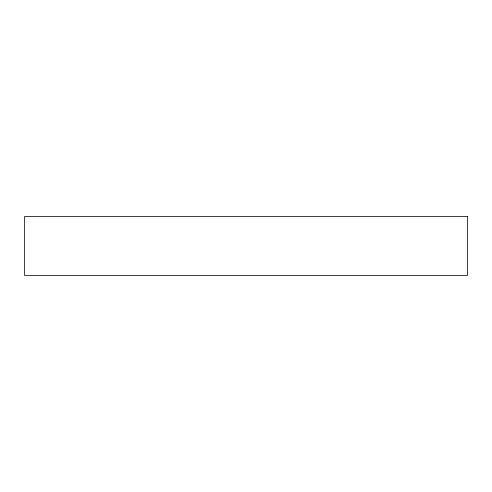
<?xml version="1.0" encoding="UTF-8"?>
<svg xmlns="http://www.w3.org/2000/svg" width="492" height="492" viewBox="0 0 492 492"><rect width="100%" height="100%" fill="white"/><g stroke="black" fill="none" stroke-linecap="round" stroke-linejoin="round"><path stroke-width="0.74" d="M467.4 216.48L24.6 216.48L24.6 275.52L467.4 275.52L467.4 216.48"/></g></svg>
